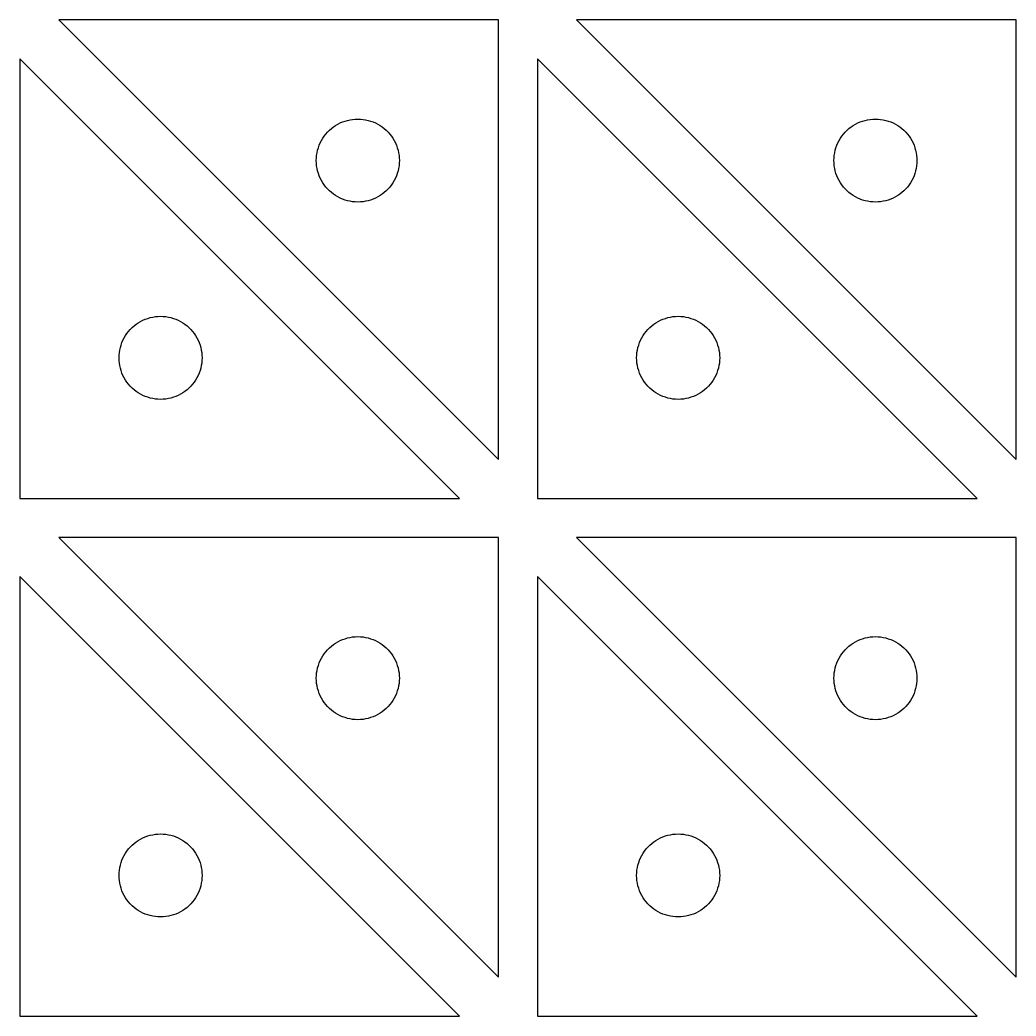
# Model space of a CAD drawing. Extents: x 0 to 77.5, y 0 to 77.5.
# Drawn here: x 26.5 to 77.5, y 26.5 to 77.5 of the extents above; entities that cross this region are included whole.
import ezdxf

# ---------------------------------------------------------------- set-up
doc = ezdxf.new("R2010")
doc.units = 0
doc.layers.get('0').update_dxf_attribs({"color": 1})

msp = doc.modelspace()

# ---------------------------------------------------------------- linework, layer by layer
at = {"color": 1}
for p, q in [((51, 77.5), (28.5, 77.5)), ((28.5, 77.5), (51, 55)), ((51, 55), (51, 77.5)), ((77.5, 77.5), (55, 77.5)), ((55, 77.5), (77.5, 55)), ((77.5, 55), (77.5, 77.5)), ((26.5, 75.5), (26.5, 53)), ((49, 53), (26.5, 75.5)), ((53, 75.5), (53, 53)), ((75.5, 53), (53, 75.5)), ((43.5337, 72.4082), (43.6666, 72.4208)), ((43.6666, 72.4208), (43.8, 72.425)), ((43.8, 72.425), (43.9334, 72.4208)), ((43.9334, 72.4208), (44.0663, 72.4082)), ((70.0337, 72.4082), (70.1666, 72.4208)), ((70.1666, 72.4208), (70.3, 72.425)), ((70.3, 72.425), (70.4334, 72.4208)), ((70.4334, 72.4208), (70.5663, 72.4082)), ((42.3454, 71.8491), (42.4455, 71.9373)), ((42.4455, 71.9373), (42.551, 72.0192)), ((42.551, 72.0192), (42.6614, 72.0942)), ((42.6614, 72.0942), (42.7763, 72.1622)), ((42.7763, 72.1622), (42.8952, 72.2228)), ((42.8952, 72.2228), (43.0177, 72.2758)), ((43.0177, 72.2758), (43.1433, 72.321)), ((43.1433, 72.321), (43.2715, 72.3582)), ((43.2715, 72.3582), (43.4018, 72.3874)), ((43.4018, 72.3874), (43.5337, 72.4082)), ((44.0663, 72.4082), (44.1982, 72.3874)), ((44.1982, 72.3874), (44.3285, 72.3582)), ((44.3285, 72.3582), (44.4567, 72.321)), ((44.4567, 72.321), (44.5823, 72.2758)), ((44.5823, 72.2758), (44.7048, 72.2228)), ((44.7048, 72.2228), (44.8237, 72.1622)), ((44.8237, 72.1622), (44.9386, 72.0942)), ((44.9386, 72.0942), (45.0491, 72.0192)), ((45.0491, 72.0192), (45.1545, 71.9373)), ((45.1545, 71.9373), (45.2547, 71.8491)), ((68.8454, 71.8491), (68.9455, 71.9373)), ((68.9455, 71.9373), (69.051, 72.0192)), ((69.051, 72.0192), (69.1614, 72.0942)), ((69.1614, 72.0942), (69.2763, 72.1622)), ((69.2763, 72.1622), (69.3952, 72.2228)), ((69.3952, 72.2228), (69.5177, 72.2758)), ((69.5177, 72.2758), (69.6433, 72.321)), ((69.6433, 72.321), (69.7715, 72.3582)), ((69.7715, 72.3582), (69.9018, 72.3874)), ((69.9018, 72.3874), (70.0337, 72.4082)), ((70.5663, 72.4082), (70.6982, 72.3874)), ((70.6982, 72.3874), (70.8285, 72.3582)), ((70.8285, 72.3582), (70.9567, 72.321)), ((70.9567, 72.321), (71.0823, 72.2758)), ((71.0823, 72.2758), (71.2048, 72.2228)), ((71.2048, 72.2228), (71.3237, 72.1622)), ((71.3237, 72.1622), (71.4386, 72.0942)), ((71.4386, 72.0942), (71.5491, 72.0192)), ((71.5491, 72.0192), (71.6545, 71.9373)), ((71.6545, 71.9373), (71.7547, 71.8491)), ((41.9379, 71.3237), (42.0058, 71.4386)), ((42.0058, 71.4386), (42.0808, 71.5491)), ((42.0808, 71.5491), (42.1627, 71.6545)), ((42.1627, 71.6545), (42.2509, 71.7547)), ((42.2509, 71.7547), (42.3454, 71.8491)), ((45.2547, 71.8491), (45.3491, 71.7547)), ((45.3491, 71.7547), (45.4373, 71.6545)), ((45.4373, 71.6545), (45.5192, 71.5491)), ((45.5192, 71.5491), (45.5942, 71.4386)), ((45.5942, 71.4386), (45.6622, 71.3237)), ((68.4379, 71.3237), (68.5058, 71.4386)), ((68.5058, 71.4386), (68.5808, 71.5491)), ((68.5808, 71.5491), (68.6627, 71.6545)), ((68.6627, 71.6545), (68.7509, 71.7547)), ((68.7509, 71.7547), (68.8454, 71.8491)), ((71.7547, 71.8491), (71.8491, 71.7547)), ((71.8491, 71.7547), (71.9373, 71.6545)), ((71.9373, 71.6545), (72.0192, 71.5491)), ((72.0192, 71.5491), (72.0942, 71.4386)), ((72.0942, 71.4386), (72.1622, 71.3237)), ((41.7418, 70.8285), (41.779, 70.9567)), ((41.779, 70.9567), (41.8242, 71.0823)), ((41.8242, 71.0823), (41.8772, 71.2048)), ((41.8772, 71.2048), (41.9379, 71.3237)), ((45.6622, 71.3237), (45.7228, 71.2048)), ((45.7228, 71.2048), (45.7758, 71.0823)), ((45.7758, 71.0823), (45.821, 70.9567)), ((45.821, 70.9567), (45.8582, 70.8285)), ((68.2418, 70.8285), (68.279, 70.9567)), ((68.279, 70.9567), (68.3242, 71.0823)), ((68.3242, 71.0823), (68.3772, 71.2048)), ((68.3772, 71.2048), (68.4379, 71.3237)), ((72.1622, 71.3237), (72.2228, 71.2048)), ((72.2228, 71.2048), (72.2758, 71.0823)), ((72.2758, 71.0823), (72.321, 70.9567)), ((72.321, 70.9567), (72.3582, 70.8285)), ((41.675, 70.3), (41.6792, 70.4334)), ((41.6792, 70.4334), (41.6918, 70.5663)), ((41.6918, 70.5663), (41.7126, 70.6982)), ((41.7126, 70.6982), (41.7418, 70.8285)), ((45.8582, 70.8285), (45.8874, 70.6982)), ((45.8874, 70.6982), (45.9082, 70.5663)), ((45.9082, 70.5663), (45.9208, 70.4334)), ((45.9208, 70.4334), (45.925, 70.3)), ((68.175, 70.3), (68.1792, 70.4334)), ((68.1792, 70.4334), (68.1918, 70.5663)), ((68.1918, 70.5663), (68.2126, 70.6982)), ((68.2126, 70.6982), (68.2418, 70.8285)), ((72.3582, 70.8285), (72.3874, 70.6982)), ((72.3874, 70.6982), (72.4082, 70.5663)), ((72.4082, 70.5663), (72.4208, 70.4334)), ((72.4208, 70.4334), (72.425, 70.3)), ((41.6792, 70.1666), (41.675, 70.3)), ((41.6918, 70.0337), (41.6792, 70.1666)), ((41.7126, 69.9018), (41.6918, 70.0337)), ((41.7418, 69.7715), (41.7126, 69.9018)), ((45.8874, 69.9018), (45.8582, 69.7715)), ((45.9082, 70.0337), (45.8874, 69.9018)), ((45.9208, 70.1666), (45.9082, 70.0337)), ((45.925, 70.3), (45.9208, 70.1666)), ((68.1792, 70.1666), (68.175, 70.3)), ((68.1918, 70.0337), (68.1792, 70.1666)), ((68.2126, 69.9018), (68.1918, 70.0337)), ((68.2418, 69.7715), (68.2126, 69.9018)), ((72.3874, 69.9018), (72.3582, 69.7715)), ((72.4082, 70.0337), (72.3874, 69.9018)), ((72.4208, 70.1666), (72.4082, 70.0337)), ((72.425, 70.3), (72.4208, 70.1666)), ((41.779, 69.6433), (41.7418, 69.7715)), ((41.8242, 69.5177), (41.779, 69.6433)), ((41.8772, 69.3952), (41.8242, 69.5177)), ((41.9379, 69.2763), (41.8772, 69.3952)), ((45.7228, 69.3952), (45.6622, 69.2763)), ((45.7758, 69.5177), (45.7228, 69.3952)), ((45.821, 69.6433), (45.7758, 69.5177)), ((45.8582, 69.7715), (45.821, 69.6433)), ((68.279, 69.6433), (68.2418, 69.7715)), ((68.3242, 69.5177), (68.279, 69.6433)), ((68.3772, 69.3952), (68.3242, 69.5177)), ((68.4379, 69.2763), (68.3772, 69.3952)), ((72.2228, 69.3952), (72.1622, 69.2763)), ((72.2758, 69.5177), (72.2228, 69.3952)), ((72.321, 69.6433), (72.2758, 69.5177)), ((72.3582, 69.7715), (72.321, 69.6433)), ((42.0058, 69.1614), (41.9379, 69.2763)), ((42.0808, 69.051), (42.0058, 69.1614)), ((42.1627, 68.9455), (42.0808, 69.051)), ((42.2509, 68.8454), (42.1627, 68.9455)), ((45.4373, 68.9455), (45.3491, 68.8454)), ((45.5192, 69.051), (45.4373, 68.9455)), ((45.5942, 69.1614), (45.5192, 69.051)), ((45.6622, 69.2763), (45.5942, 69.1614)), ((68.5058, 69.1614), (68.4379, 69.2763)), ((68.5808, 69.051), (68.5058, 69.1614)), ((68.6627, 68.9455), (68.5808, 69.051)), ((68.7509, 68.8454), (68.6627, 68.9455)), ((71.9373, 68.9455), (71.8491, 68.8454)), ((72.0192, 69.051), (71.9373, 68.9455)), ((72.0942, 69.1614), (72.0192, 69.051)), ((72.1622, 69.2763), (72.0942, 69.1614)), ((42.3454, 68.7509), (42.2509, 68.8454)), ((42.4455, 68.6627), (42.3454, 68.7509)), ((42.551, 68.5808), (42.4455, 68.6627)), ((42.6614, 68.5058), (42.551, 68.5808)), ((42.7763, 68.4379), (42.6614, 68.5058)), ((42.8952, 68.3772), (42.7763, 68.4379)), ((43.0177, 68.3242), (42.8952, 68.3772)), ((44.7048, 68.3772), (44.5823, 68.3242)), ((44.8237, 68.4379), (44.7048, 68.3772)), ((44.9386, 68.5058), (44.8237, 68.4379)), ((45.0491, 68.5808), (44.9386, 68.5058)), ((45.1545, 68.6627), (45.0491, 68.5808)), ((45.2547, 68.7509), (45.1545, 68.6627)), ((45.3491, 68.8454), (45.2547, 68.7509)), ((68.8454, 68.7509), (68.7509, 68.8454)), ((68.9455, 68.6627), (68.8454, 68.7509)), ((69.051, 68.5808), (68.9455, 68.6627)), ((69.1614, 68.5058), (69.051, 68.5808)), ((69.2763, 68.4379), (69.1614, 68.5058)), ((69.3952, 68.3772), (69.2763, 68.4379)), ((69.5177, 68.3242), (69.3952, 68.3772)), ((71.2048, 68.3772), (71.0823, 68.3242)), ((71.3237, 68.4379), (71.2048, 68.3772)), ((71.4386, 68.5058), (71.3237, 68.4379)), ((71.5491, 68.5808), (71.4386, 68.5058)), ((71.6545, 68.6627), (71.5491, 68.5808)), ((71.7547, 68.7509), (71.6545, 68.6627)), ((71.8491, 68.8454), (71.7547, 68.7509)), ((43.1433, 68.279), (43.0177, 68.3242)), ((43.2715, 68.2418), (43.1433, 68.279)), ((43.4018, 68.2126), (43.2715, 68.2418)), ((43.5337, 68.1918), (43.4018, 68.2126)), ((43.6666, 68.1792), (43.5337, 68.1918)), ((43.8, 68.175), (43.6666, 68.1792)), ((43.9334, 68.1792), (43.8, 68.175)), ((44.0663, 68.1918), (43.9334, 68.1792)), ((44.1982, 68.2126), (44.0663, 68.1918)), ((44.3285, 68.2418), (44.1982, 68.2126)), ((44.4567, 68.279), (44.3285, 68.2418)), ((44.5823, 68.3242), (44.4567, 68.279)), ((69.6433, 68.279), (69.5177, 68.3242)), ((69.7715, 68.2418), (69.6433, 68.279)), ((69.9018, 68.2126), (69.7715, 68.2418)), ((70.0337, 68.1918), (69.9018, 68.2126)), ((70.1666, 68.1792), (70.0337, 68.1918)), ((70.3, 68.175), (70.1666, 68.1792)), ((70.4334, 68.1792), (70.3, 68.175)), ((70.5663, 68.1918), (70.4334, 68.1792)), ((70.6982, 68.2126), (70.5663, 68.1918)), ((70.8285, 68.2418), (70.6982, 68.2126)), ((70.9567, 68.279), (70.8285, 68.2418)), ((71.0823, 68.3242), (70.9567, 68.279)), ((32.9177, 62.1758), (33.0433, 62.221)), ((33.0433, 62.221), (33.1715, 62.2582)), ((33.1715, 62.2582), (33.3018, 62.2874)), ((33.3018, 62.2874), (33.4337, 62.3082)), ((33.4337, 62.3082), (33.5666, 62.3208)), ((33.5666, 62.3208), (33.7, 62.325)), ((33.7, 62.325), (33.8334, 62.3208)), ((33.8334, 62.3208), (33.9663, 62.3082)), ((33.9663, 62.3082), (34.0982, 62.2874)), ((34.0982, 62.2874), (34.2285, 62.2582)), ((34.2285, 62.2582), (34.3567, 62.221)), ((34.3567, 62.221), (34.4823, 62.1758)), ((59.4177, 62.1758), (59.5433, 62.221)), ((59.5433, 62.221), (59.6715, 62.2582)), ((59.6715, 62.2582), (59.8018, 62.2874)), ((59.8018, 62.2874), (59.9337, 62.3082)), ((59.9337, 62.3082), (60.0666, 62.3208)), ((60.0666, 62.3208), (60.2, 62.325)), ((60.2, 62.325), (60.3334, 62.3208)), ((60.3334, 62.3208), (60.4663, 62.3082)), ((60.4663, 62.3082), (60.5982, 62.2874)), ((60.5982, 62.2874), (60.7285, 62.2582)), ((60.7285, 62.2582), (60.8567, 62.221)), ((60.8567, 62.221), (60.9823, 62.1758)), ((32.1509, 61.6546), (32.2453, 61.7491)), ((32.2453, 61.7491), (32.3455, 61.8373)), ((32.3455, 61.8373), (32.4509, 61.9192)), ((32.4509, 61.9192), (32.5614, 61.9942)), ((32.5614, 61.9942), (32.6763, 62.0621)), ((32.6763, 62.0621), (32.7952, 62.1228)), ((32.7952, 62.1228), (32.9177, 62.1758)), ((34.4823, 62.1758), (34.6048, 62.1228)), ((34.6048, 62.1228), (34.7237, 62.0621)), ((34.7237, 62.0621), (34.8386, 61.9942)), ((34.8386, 61.9942), (34.949, 61.9192)), ((34.949, 61.9192), (35.0545, 61.8373)), ((35.0545, 61.8373), (35.1546, 61.7491)), ((35.1546, 61.7491), (35.2491, 61.6546)), ((58.6509, 61.6546), (58.7453, 61.7491)), ((58.7453, 61.7491), (58.8455, 61.8373)), ((58.8455, 61.8373), (58.9509, 61.9192)), ((58.9509, 61.9192), (59.0614, 61.9942)), ((59.0614, 61.9942), (59.1763, 62.0621)), ((59.1763, 62.0621), (59.2952, 62.1228)), ((59.2952, 62.1228), (59.4177, 62.1758)), ((60.9823, 62.1758), (61.1048, 62.1228)), ((61.1048, 62.1228), (61.2237, 62.0621)), ((61.2237, 62.0621), (61.3386, 61.9942)), ((61.3386, 61.9942), (61.449, 61.9192)), ((61.449, 61.9192), (61.5545, 61.8373)), ((61.5545, 61.8373), (61.6546, 61.7491)), ((61.6546, 61.7491), (61.7491, 61.6546)), ((31.7772, 61.1048), (31.8378, 61.2237)), ((31.8378, 61.2237), (31.9058, 61.3386)), ((31.9058, 61.3386), (31.9808, 61.449)), ((31.9808, 61.449), (32.0627, 61.5545)), ((32.0627, 61.5545), (32.1509, 61.6546)), ((35.2491, 61.6546), (35.3373, 61.5545)), ((35.3373, 61.5545), (35.4192, 61.449)), ((35.4192, 61.449), (35.4942, 61.3386)), ((35.4942, 61.3386), (35.5621, 61.2237)), ((35.5621, 61.2237), (35.6228, 61.1048)), ((58.2772, 61.1048), (58.3378, 61.2237)), ((58.3378, 61.2237), (58.4058, 61.3386)), ((58.4058, 61.3386), (58.4808, 61.449)), ((58.4808, 61.449), (58.5627, 61.5545)), ((58.5627, 61.5545), (58.6509, 61.6546)), ((61.7491, 61.6546), (61.8373, 61.5545)), ((61.8373, 61.5545), (61.9192, 61.449)), ((61.9192, 61.449), (61.9942, 61.3386)), ((61.9942, 61.3386), (62.0621, 61.2237)), ((62.0621, 61.2237), (62.1228, 61.1048)), ((31.6126, 60.5982), (31.6418, 60.7285)), ((31.6418, 60.7285), (31.679, 60.8567)), ((31.679, 60.8567), (31.7242, 60.9823)), ((31.7242, 60.9823), (31.7772, 61.1048)), ((35.6228, 61.1048), (35.6758, 60.9823)), ((35.6758, 60.9823), (35.721, 60.8567)), ((35.721, 60.8567), (35.7582, 60.7285)), ((35.7582, 60.7285), (35.7874, 60.5982)), ((58.1126, 60.5982), (58.1418, 60.7285)), ((58.1418, 60.7285), (58.179, 60.8567)), ((58.179, 60.8567), (58.2242, 60.9823)), ((58.2242, 60.9823), (58.2772, 61.1048)), ((62.1228, 61.1048), (62.1758, 60.9823)), ((62.1758, 60.9823), (62.221, 60.8567)), ((62.221, 60.8567), (62.2582, 60.7285)), ((62.2582, 60.7285), (62.2874, 60.5982)), ((31.575, 60.2), (31.5792, 60.3334)), ((31.5792, 60.0666), (31.575, 60.2)), ((31.5792, 60.3334), (31.5918, 60.4663)), ((31.5918, 60.4663), (31.6126, 60.5982)), ((35.7874, 60.5982), (35.8082, 60.4663)), ((35.8082, 60.4663), (35.8208, 60.3334)), ((35.8208, 60.3334), (35.825, 60.2)), ((35.825, 60.2), (35.8208, 60.0666)), ((58.075, 60.2), (58.0792, 60.3334)), ((58.0792, 60.0666), (58.075, 60.2)), ((58.0792, 60.3334), (58.0918, 60.4663)), ((58.0918, 60.4663), (58.1126, 60.5982)), ((62.2874, 60.5982), (62.3082, 60.4663)), ((62.3082, 60.4663), (62.3208, 60.3334)), ((62.3208, 60.3334), (62.325, 60.2)), ((62.325, 60.2), (62.3208, 60.0666)), ((31.5918, 59.9337), (31.5792, 60.0666)), ((31.6126, 59.8018), (31.5918, 59.9337)), ((31.6418, 59.6715), (31.6126, 59.8018)), ((31.679, 59.5433), (31.6418, 59.6715)), ((35.7582, 59.6715), (35.721, 59.5433)), ((35.7874, 59.8018), (35.7582, 59.6715)), ((35.8082, 59.9337), (35.7874, 59.8018)), ((35.8208, 60.0666), (35.8082, 59.9337)), ((58.0918, 59.9337), (58.0792, 60.0666)), ((58.1126, 59.8018), (58.0918, 59.9337)), ((58.1418, 59.6715), (58.1126, 59.8018)), ((58.179, 59.5433), (58.1418, 59.6715)), ((62.2582, 59.6715), (62.221, 59.5433)), ((62.2874, 59.8018), (62.2582, 59.6715)), ((62.3082, 59.9337), (62.2874, 59.8018)), ((62.3208, 60.0666), (62.3082, 59.9337)), ((31.7242, 59.4177), (31.679, 59.5433)), ((31.7772, 59.2952), (31.7242, 59.4177)), ((31.8378, 59.1763), (31.7772, 59.2952)), ((31.9058, 59.0614), (31.8378, 59.1763)), ((35.5621, 59.1763), (35.4942, 59.0614)), ((35.6228, 59.2952), (35.5621, 59.1763)), ((35.6758, 59.4177), (35.6228, 59.2952)), ((35.721, 59.5433), (35.6758, 59.4177)), ((58.2242, 59.4177), (58.179, 59.5433)), ((58.2772, 59.2952), (58.2242, 59.4177)), ((58.3378, 59.1763), (58.2772, 59.2952)), ((58.4058, 59.0614), (58.3378, 59.1763)), ((62.0621, 59.1763), (61.9942, 59.0614)), ((62.1228, 59.2952), (62.0621, 59.1763)), ((62.1758, 59.4177), (62.1228, 59.2952)), ((62.221, 59.5433), (62.1758, 59.4177)), ((31.9808, 58.9509), (31.9058, 59.0614)), ((32.0627, 58.8455), (31.9808, 58.9509)), ((32.1509, 58.7453), (32.0627, 58.8455)), ((32.2453, 58.6509), (32.1509, 58.7453)), ((32.3455, 58.5627), (32.2453, 58.6509)), ((35.1546, 58.6509), (35.0545, 58.5627)), ((35.2491, 58.7453), (35.1546, 58.6509)), ((35.3373, 58.8455), (35.2491, 58.7453)), ((35.4192, 58.9509), (35.3373, 58.8455)), ((35.4942, 59.0614), (35.4192, 58.9509)), ((58.4808, 58.9509), (58.4058, 59.0614)), ((58.5627, 58.8455), (58.4808, 58.9509)), ((58.6509, 58.7453), (58.5627, 58.8455)), ((58.7453, 58.6509), (58.6509, 58.7453)), ((58.8455, 58.5627), (58.7453, 58.6509)), ((61.6546, 58.6509), (61.5545, 58.5627)), ((61.7491, 58.7453), (61.6546, 58.6509)), ((61.8373, 58.8455), (61.7491, 58.7453)), ((61.9192, 58.9509), (61.8373, 58.8455)), ((61.9942, 59.0614), (61.9192, 58.9509)), ((32.4509, 58.4808), (32.3455, 58.5627)), ((32.5614, 58.4058), (32.4509, 58.4808)), ((32.6763, 58.3378), (32.5614, 58.4058)), ((32.7952, 58.2772), (32.6763, 58.3378)), ((32.9177, 58.2242), (32.7952, 58.2772)), ((33.0433, 58.179), (32.9177, 58.2242)), ((33.1715, 58.1418), (33.0433, 58.179)), ((33.3018, 58.1126), (33.1715, 58.1418)), ((34.2285, 58.1418), (34.0982, 58.1126)), ((34.3567, 58.179), (34.2285, 58.1418)), ((34.4823, 58.2242), (34.3567, 58.179)), ((34.6048, 58.2772), (34.4823, 58.2242)), ((34.7237, 58.3378), (34.6048, 58.2772)), ((34.8386, 58.4058), (34.7237, 58.3378)), ((34.949, 58.4808), (34.8386, 58.4058)), ((35.0545, 58.5627), (34.949, 58.4808)), ((58.9509, 58.4808), (58.8455, 58.5627)), ((59.0614, 58.4058), (58.9509, 58.4808)), ((59.1763, 58.3378), (59.0614, 58.4058)), ((59.2952, 58.2772), (59.1763, 58.3378)), ((59.4177, 58.2242), (59.2952, 58.2772)), ((59.5433, 58.179), (59.4177, 58.2242)), ((59.6715, 58.1418), (59.5433, 58.179)), ((59.8018, 58.1126), (59.6715, 58.1418)), ((60.7285, 58.1418), (60.5982, 58.1126)), ((60.8567, 58.179), (60.7285, 58.1418)), ((60.9823, 58.2242), (60.8567, 58.179)), ((61.1048, 58.2772), (60.9823, 58.2242)), ((61.2237, 58.3378), (61.1048, 58.2772)), ((61.3386, 58.4058), (61.2237, 58.3378)), ((61.449, 58.4808), (61.3386, 58.4058)), ((61.5545, 58.5627), (61.449, 58.4808)), ((33.4337, 58.0918), (33.3018, 58.1126)), ((33.5666, 58.0792), (33.4337, 58.0918)), ((33.7, 58.075), (33.5666, 58.0792)), ((33.8334, 58.0792), (33.7, 58.075)), ((33.9663, 58.0918), (33.8334, 58.0792)), ((34.0982, 58.1126), (33.9663, 58.0918)), ((59.9337, 58.0918), (59.8018, 58.1126)), ((60.0666, 58.0792), (59.9337, 58.0918)), ((60.2, 58.075), (60.0666, 58.0792)), ((60.3334, 58.0792), (60.2, 58.075)), ((60.4663, 58.0918), (60.3334, 58.0792)), ((60.5982, 58.1126), (60.4663, 58.0918)), ((26.5, 53), (49, 53)), ((53, 53), (75.5, 53)), ((51, 51), (28.5, 51)), ((28.5, 51), (51, 28.5)), ((51, 28.5), (51, 51)), ((77.5, 51), (55, 51)), ((55, 51), (77.5, 28.5)), ((77.5, 28.5), (77.5, 51)), ((26.5, 49), (26.5, 26.5)), ((49, 26.5), (26.5, 49)), ((53, 49), (53, 26.5)), ((75.5, 26.5), (53, 49)), ((43.4018, 45.8874), (43.5337, 45.9082)), ((43.5337, 45.9082), (43.6666, 45.9208)), ((43.6666, 45.9208), (43.8, 45.925)), ((43.8, 45.925), (43.9334, 45.9208)), ((43.9334, 45.9208), (44.0663, 45.9082)), ((44.0663, 45.9082), (44.1982, 45.8874)), ((69.9018, 45.8874), (70.0337, 45.9082)), ((70.0337, 45.9082), (70.1666, 45.9208)), ((70.1666, 45.9208), (70.3, 45.925)), ((70.3, 45.925), (70.4334, 45.9208)), ((70.4334, 45.9208), (70.5663, 45.9082)), ((70.5663, 45.9082), (70.6982, 45.8874)), ((42.3454, 45.3491), (42.4455, 45.4373)), ((42.4455, 45.4373), (42.551, 45.5192)), ((42.551, 45.5192), (42.6614, 45.5942)), ((42.6614, 45.5942), (42.7763, 45.6622)), ((42.7763, 45.6622), (42.8952, 45.7228)), ((42.8952, 45.7228), (43.0177, 45.7758)), ((43.0177, 45.7758), (43.1433, 45.821)), ((43.1433, 45.821), (43.2715, 45.8582)), ((43.2715, 45.8582), (43.4018, 45.8874)), ((44.1982, 45.8874), (44.3285, 45.8582)), ((44.3285, 45.8582), (44.4567, 45.821)), ((44.4567, 45.821), (44.5823, 45.7758)), ((44.5823, 45.7758), (44.7048, 45.7228)), ((44.7048, 45.7228), (44.8237, 45.6622)), ((44.8237, 45.6622), (44.9386, 45.5942)), ((44.9386, 45.5942), (45.0491, 45.5192)), ((45.0491, 45.5192), (45.1545, 45.4373)), ((45.1545, 45.4373), (45.2547, 45.3491)), ((68.8454, 45.3491), (68.9455, 45.4373)), ((68.9455, 45.4373), (69.051, 45.5192)), ((69.051, 45.5192), (69.1614, 45.5942)), ((69.1614, 45.5942), (69.2763, 45.6622)), ((69.2763, 45.6622), (69.3952, 45.7228)), ((69.3952, 45.7228), (69.5177, 45.7758)), ((69.5177, 45.7758), (69.6433, 45.821)), ((69.6433, 45.821), (69.7715, 45.8582)), ((69.7715, 45.8582), (69.9018, 45.8874)), ((70.6982, 45.8874), (70.8285, 45.8582)), ((70.8285, 45.8582), (70.9567, 45.821)), ((70.9567, 45.821), (71.0823, 45.7758)), ((71.0823, 45.7758), (71.2048, 45.7228)), ((71.2048, 45.7228), (71.3237, 45.6622)), ((71.3237, 45.6622), (71.4386, 45.5942)), ((71.4386, 45.5942), (71.5491, 45.5192)), ((71.5491, 45.5192), (71.6545, 45.4373)), ((71.6545, 45.4373), (71.7547, 45.3491)), ((41.9379, 44.8237), (42.0058, 44.9386)), ((42.0058, 44.9386), (42.0808, 45.0491)), ((42.0808, 45.0491), (42.1627, 45.1545)), ((42.1627, 45.1545), (42.2509, 45.2547)), ((42.2509, 45.2547), (42.3454, 45.3491)), ((45.2547, 45.3491), (45.3491, 45.2547)), ((45.3491, 45.2547), (45.4373, 45.1545)), ((45.4373, 45.1545), (45.5192, 45.0491)), ((45.5192, 45.0491), (45.5942, 44.9386)), ((45.5942, 44.9386), (45.6622, 44.8237)), ((68.4379, 44.8237), (68.5058, 44.9386)), ((68.5058, 44.9386), (68.5808, 45.0491)), ((68.5808, 45.0491), (68.6627, 45.1545)), ((68.6627, 45.1545), (68.7509, 45.2547)), ((68.7509, 45.2547), (68.8454, 45.3491)), ((71.7547, 45.3491), (71.8491, 45.2547)), ((71.8491, 45.2547), (71.9373, 45.1545)), ((71.9373, 45.1545), (72.0192, 45.0491)), ((72.0192, 45.0491), (72.0942, 44.9386)), ((72.0942, 44.9386), (72.1622, 44.8237)), ((41.7418, 44.3285), (41.779, 44.4567)), ((41.779, 44.4567), (41.8242, 44.5823)), ((41.8242, 44.5823), (41.8772, 44.7048)), ((41.8772, 44.7048), (41.9379, 44.8237)), ((45.6622, 44.8237), (45.7228, 44.7048)), ((45.7228, 44.7048), (45.7758, 44.5823)), ((45.7758, 44.5823), (45.821, 44.4567)), ((45.821, 44.4567), (45.8582, 44.3285)), ((68.2418, 44.3285), (68.279, 44.4567)), ((68.279, 44.4567), (68.3242, 44.5823)), ((68.3242, 44.5823), (68.3772, 44.7048)), ((68.3772, 44.7048), (68.4379, 44.8237)), ((72.1622, 44.8237), (72.2228, 44.7048)), ((72.2228, 44.7048), (72.2758, 44.5823)), ((72.2758, 44.5823), (72.321, 44.4567)), ((72.321, 44.4567), (72.3582, 44.3285)), ((41.675, 43.8), (41.6792, 43.9334)), ((41.6792, 43.9334), (41.6918, 44.0663)), ((41.6918, 44.0663), (41.7126, 44.1982)), ((41.7126, 44.1982), (41.7418, 44.3285)), ((45.8582, 44.3285), (45.8874, 44.1982)), ((45.8874, 44.1982), (45.9082, 44.0663)), ((45.9082, 44.0663), (45.9208, 43.9334)), ((45.9208, 43.9334), (45.925, 43.8)), ((68.175, 43.8), (68.1792, 43.9334)), ((68.1792, 43.9334), (68.1918, 44.0663)), ((68.1918, 44.0663), (68.2126, 44.1982)), ((68.2126, 44.1982), (68.2418, 44.3285)), ((72.3582, 44.3285), (72.3874, 44.1982)), ((72.3874, 44.1982), (72.4082, 44.0663)), ((72.4082, 44.0663), (72.4208, 43.9334)), ((72.4208, 43.9334), (72.425, 43.8)), ((41.6792, 43.6666), (41.675, 43.8)), ((41.6918, 43.5337), (41.6792, 43.6666)), ((41.7126, 43.4018), (41.6918, 43.5337)), ((41.7418, 43.2715), (41.7126, 43.4018)), ((45.8874, 43.4018), (45.8582, 43.2715)), ((45.9082, 43.5337), (45.8874, 43.4018)), ((45.9208, 43.6666), (45.9082, 43.5337)), ((45.925, 43.8), (45.9208, 43.6666)), ((68.1792, 43.6666), (68.175, 43.8)), ((68.1918, 43.5337), (68.1792, 43.6666)), ((68.2126, 43.4018), (68.1918, 43.5337)), ((68.2418, 43.2715), (68.2126, 43.4018)), ((72.3874, 43.4018), (72.3582, 43.2715)), ((72.4082, 43.5337), (72.3874, 43.4018)), ((72.4208, 43.6666), (72.4082, 43.5337)), ((72.425, 43.8), (72.4208, 43.6666)), ((41.779, 43.1433), (41.7418, 43.2715)), ((41.8242, 43.0177), (41.779, 43.1433)), ((41.8772, 42.8952), (41.8242, 43.0177)), ((41.9379, 42.7763), (41.8772, 42.8952)), ((45.7228, 42.8952), (45.6622, 42.7763)), ((45.7758, 43.0177), (45.7228, 42.8952)), ((45.821, 43.1433), (45.7758, 43.0177)), ((45.8582, 43.2715), (45.821, 43.1433)), ((68.279, 43.1433), (68.2418, 43.2715)), ((68.3242, 43.0177), (68.279, 43.1433)), ((68.3772, 42.8952), (68.3242, 43.0177)), ((68.4379, 42.7763), (68.3772, 42.8952)), ((72.2228, 42.8952), (72.1622, 42.7763)), ((72.2758, 43.0177), (72.2228, 42.8952)), ((72.321, 43.1433), (72.2758, 43.0177)), ((72.3582, 43.2715), (72.321, 43.1433)), ((42.0058, 42.6614), (41.9379, 42.7763)), ((42.0808, 42.551), (42.0058, 42.6614)), ((42.1627, 42.4455), (42.0808, 42.551)), ((42.2509, 42.3454), (42.1627, 42.4455)), ((42.3454, 42.2509), (42.2509, 42.3454)), ((45.3491, 42.3454), (45.2547, 42.2509)), ((45.4373, 42.4455), (45.3491, 42.3454)), ((45.5192, 42.551), (45.4373, 42.4455)), ((45.5942, 42.6614), (45.5192, 42.551)), ((45.6622, 42.7763), (45.5942, 42.6614)), ((68.5058, 42.6614), (68.4379, 42.7763)), ((68.5808, 42.551), (68.5058, 42.6614)), ((68.6627, 42.4455), (68.5808, 42.551)), ((68.7509, 42.3454), (68.6627, 42.4455)), ((68.8454, 42.2509), (68.7509, 42.3454)), ((71.8491, 42.3454), (71.7547, 42.2509)), ((71.9373, 42.4455), (71.8491, 42.3454)), ((72.0192, 42.551), (71.9373, 42.4455)), ((72.0942, 42.6614), (72.0192, 42.551)), ((72.1622, 42.7763), (72.0942, 42.6614)), ((42.4455, 42.1627), (42.3454, 42.2509)), ((42.551, 42.0808), (42.4455, 42.1627)), ((42.6614, 42.0058), (42.551, 42.0808)), ((42.7763, 41.9379), (42.6614, 42.0058)), ((42.8952, 41.8772), (42.7763, 41.9379)), ((43.0177, 41.8242), (42.8952, 41.8772)), ((43.1433, 41.779), (43.0177, 41.8242)), ((44.5823, 41.8242), (44.4567, 41.779)), ((44.7048, 41.8772), (44.5823, 41.8242)), ((44.8237, 41.9379), (44.7048, 41.8772)), ((44.9386, 42.0058), (44.8237, 41.9379)), ((45.0491, 42.0808), (44.9386, 42.0058)), ((45.1545, 42.1627), (45.0491, 42.0808)), ((45.2547, 42.2509), (45.1545, 42.1627)), ((68.9455, 42.1627), (68.8454, 42.2509)), ((69.051, 42.0808), (68.9455, 42.1627)), ((69.1614, 42.0058), (69.051, 42.0808)), ((69.2763, 41.9379), (69.1614, 42.0058)), ((69.3952, 41.8772), (69.2763, 41.9379)), ((69.5177, 41.8242), (69.3952, 41.8772)), ((69.6433, 41.779), (69.5177, 41.8242)), ((71.0823, 41.8242), (70.9567, 41.779)), ((71.2048, 41.8772), (71.0823, 41.8242)), ((71.3237, 41.9379), (71.2048, 41.8772)), ((71.4386, 42.0058), (71.3237, 41.9379)), ((71.5491, 42.0808), (71.4386, 42.0058)), ((71.6545, 42.1627), (71.5491, 42.0808)), ((71.7547, 42.2509), (71.6545, 42.1627)), ((43.2715, 41.7418), (43.1433, 41.779)), ((43.4018, 41.7126), (43.2715, 41.7418)), ((43.5337, 41.6918), (43.4018, 41.7126)), ((43.6666, 41.6792), (43.5337, 41.6918)), ((43.8, 41.675), (43.6666, 41.6792)), ((43.9334, 41.6792), (43.8, 41.675)), ((44.0663, 41.6918), (43.9334, 41.6792)), ((44.1982, 41.7126), (44.0663, 41.6918)), ((44.3285, 41.7418), (44.1982, 41.7126)), ((44.4567, 41.779), (44.3285, 41.7418)), ((69.7715, 41.7418), (69.6433, 41.779)), ((69.9018, 41.7126), (69.7715, 41.7418)), ((70.0337, 41.6918), (69.9018, 41.7126)), ((70.1666, 41.6792), (70.0337, 41.6918)), ((70.3, 41.675), (70.1666, 41.6792)), ((70.4334, 41.6792), (70.3, 41.675)), ((70.5663, 41.6918), (70.4334, 41.6792)), ((70.6982, 41.7126), (70.5663, 41.6918)), ((70.8285, 41.7418), (70.6982, 41.7126)), ((70.9567, 41.779), (70.8285, 41.7418)), ((32.9177, 35.6758), (33.0433, 35.721)), ((33.0433, 35.721), (33.1715, 35.7582)), ((33.1715, 35.7582), (33.3018, 35.7874)), ((33.3018, 35.7874), (33.4337, 35.8082)), ((33.4337, 35.8082), (33.5666, 35.8208)), ((33.5666, 35.8208), (33.7, 35.825)), ((33.7, 35.825), (33.8334, 35.8208)), ((33.8334, 35.8208), (33.9663, 35.8082)), ((33.9663, 35.8082), (34.0982, 35.7874)), ((34.0982, 35.7874), (34.2285, 35.7582)), ((34.2285, 35.7582), (34.3567, 35.721)), ((34.3567, 35.721), (34.4823, 35.6758)), ((59.4177, 35.6758), (59.5433, 35.721)), ((59.5433, 35.721), (59.6715, 35.7582)), ((59.6715, 35.7582), (59.8018, 35.7874)), ((59.8018, 35.7874), (59.9337, 35.8082)), ((59.9337, 35.8082), (60.0666, 35.8208)), ((60.0666, 35.8208), (60.2, 35.825)), ((60.2, 35.825), (60.3334, 35.8208)), ((60.3334, 35.8208), (60.4663, 35.8082)), ((60.4663, 35.8082), (60.5982, 35.7874)), ((60.5982, 35.7874), (60.7285, 35.7582)), ((60.7285, 35.7582), (60.8567, 35.721)), ((60.8567, 35.721), (60.9823, 35.6758)), ((32.1509, 35.1546), (32.2453, 35.2491)), ((32.2453, 35.2491), (32.3455, 35.3373)), ((32.3455, 35.3373), (32.4509, 35.4192)), ((32.4509, 35.4192), (32.5614, 35.4942)), ((32.5614, 35.4942), (32.6763, 35.5621)), ((32.6763, 35.5621), (32.7952, 35.6228)), ((32.7952, 35.6228), (32.9177, 35.6758)), ((34.4823, 35.6758), (34.6048, 35.6228)), ((34.6048, 35.6228), (34.7237, 35.5621)), ((34.7237, 35.5621), (34.8386, 35.4942)), ((34.8386, 35.4942), (34.949, 35.4192)), ((34.949, 35.4192), (35.0545, 35.3373)), ((35.0545, 35.3373), (35.1546, 35.2491)), ((35.1546, 35.2491), (35.2491, 35.1546)), ((58.6509, 35.1546), (58.7453, 35.2491)), ((58.7453, 35.2491), (58.8455, 35.3373)), ((58.8455, 35.3373), (58.9509, 35.4192)), ((58.9509, 35.4192), (59.0614, 35.4942)), ((59.0614, 35.4942), (59.1763, 35.5621)), ((59.1763, 35.5621), (59.2952, 35.6228)), ((59.2952, 35.6228), (59.4177, 35.6758)), ((60.9823, 35.6758), (61.1048, 35.6228)), ((61.1048, 35.6228), (61.2237, 35.5621)), ((61.2237, 35.5621), (61.3386, 35.4942)), ((61.3386, 35.4942), (61.449, 35.4192)), ((61.449, 35.4192), (61.5545, 35.3373)), ((61.5545, 35.3373), (61.6546, 35.2491)), ((61.6546, 35.2491), (61.7491, 35.1546)), ((31.7772, 34.6048), (31.8378, 34.7237)), ((31.8378, 34.7237), (31.9058, 34.8386)), ((31.9058, 34.8386), (31.9808, 34.949)), ((31.9808, 34.949), (32.0627, 35.0545)), ((32.0627, 35.0545), (32.1509, 35.1546)), ((35.2491, 35.1546), (35.3373, 35.0545)), ((35.3373, 35.0545), (35.4192, 34.949)), ((35.4192, 34.949), (35.4942, 34.8386)), ((35.4942, 34.8386), (35.5621, 34.7237)), ((35.5621, 34.7237), (35.6228, 34.6048)), ((58.2772, 34.6048), (58.3378, 34.7237)), ((58.3378, 34.7237), (58.4058, 34.8386)), ((58.4058, 34.8386), (58.4808, 34.949)), ((58.4808, 34.949), (58.5627, 35.0545)), ((58.5627, 35.0545), (58.6509, 35.1546)), ((61.7491, 35.1546), (61.8373, 35.0545)), ((61.8373, 35.0545), (61.9192, 34.949)), ((61.9192, 34.949), (61.9942, 34.8386)), ((61.9942, 34.8386), (62.0621, 34.7237)), ((62.0621, 34.7237), (62.1228, 34.6048)), ((31.6126, 34.0982), (31.6418, 34.2285)), ((31.6418, 34.2285), (31.679, 34.3567)), ((31.679, 34.3567), (31.7242, 34.4823)), ((31.7242, 34.4823), (31.7772, 34.6048)), ((35.6228, 34.6048), (35.6758, 34.4823)), ((35.6758, 34.4823), (35.721, 34.3567)), ((35.721, 34.3567), (35.7582, 34.2285)), ((35.7582, 34.2285), (35.7874, 34.0982)), ((58.1126, 34.0982), (58.1418, 34.2285)), ((58.1418, 34.2285), (58.179, 34.3567)), ((58.179, 34.3567), (58.2242, 34.4823)), ((58.2242, 34.4823), (58.2772, 34.6048)), ((62.1228, 34.6048), (62.1758, 34.4823)), ((62.1758, 34.4823), (62.221, 34.3567)), ((62.221, 34.3567), (62.2582, 34.2285)), ((62.2582, 34.2285), (62.2874, 34.0982)), ((31.575, 33.7), (31.5792, 33.8334)), ((31.5792, 33.5666), (31.575, 33.7)), ((31.5792, 33.8334), (31.5918, 33.9663)), ((31.5918, 33.9663), (31.6126, 34.0982)), ((35.7874, 34.0982), (35.8082, 33.9663)), ((35.8082, 33.9663), (35.8208, 33.8334)), ((35.8208, 33.8334), (35.825, 33.7)), ((35.825, 33.7), (35.8208, 33.5666)), ((58.075, 33.7), (58.0792, 33.8334)), ((58.0792, 33.5666), (58.075, 33.7)), ((58.0792, 33.8334), (58.0918, 33.9663)), ((58.0918, 33.9663), (58.1126, 34.0982)), ((62.2874, 34.0982), (62.3082, 33.9663)), ((62.3082, 33.9663), (62.3208, 33.8334)), ((62.3208, 33.8334), (62.325, 33.7)), ((62.325, 33.7), (62.3208, 33.5666)), ((31.5918, 33.4337), (31.5792, 33.5666)), ((31.6126, 33.3018), (31.5918, 33.4337)), ((31.6418, 33.1715), (31.6126, 33.3018)), ((31.679, 33.0433), (31.6418, 33.1715)), ((35.7582, 33.1715), (35.721, 33.0433)), ((35.7874, 33.3018), (35.7582, 33.1715)), ((35.8082, 33.4337), (35.7874, 33.3018)), ((35.8208, 33.5666), (35.8082, 33.4337)), ((58.0918, 33.4337), (58.0792, 33.5666)), ((58.1126, 33.3018), (58.0918, 33.4337)), ((58.1418, 33.1715), (58.1126, 33.3018)), ((58.179, 33.0433), (58.1418, 33.1715)), ((62.2582, 33.1715), (62.221, 33.0433)), ((62.2874, 33.3018), (62.2582, 33.1715)), ((62.3082, 33.4337), (62.2874, 33.3018)), ((62.3208, 33.5666), (62.3082, 33.4337)), ((31.7242, 32.9177), (31.679, 33.0433)), ((31.7772, 32.7952), (31.7242, 32.9177)), ((31.8378, 32.6763), (31.7772, 32.7952)), ((31.9058, 32.5614), (31.8378, 32.6763)), ((35.5621, 32.6763), (35.4942, 32.5614)), ((35.6228, 32.7952), (35.5621, 32.6763)), ((35.6758, 32.9177), (35.6228, 32.7952)), ((35.721, 33.0433), (35.6758, 32.9177)), ((58.2242, 32.9177), (58.179, 33.0433)), ((58.2772, 32.7952), (58.2242, 32.9177)), ((58.3378, 32.6763), (58.2772, 32.7952)), ((58.4058, 32.5614), (58.3378, 32.6763)), ((62.0621, 32.6763), (61.9942, 32.5614)), ((62.1228, 32.7952), (62.0621, 32.6763)), ((62.1758, 32.9177), (62.1228, 32.7952)), ((62.221, 33.0433), (62.1758, 32.9177)), ((31.9808, 32.4509), (31.9058, 32.5614)), ((32.0627, 32.3455), (31.9808, 32.4509)), ((32.1509, 32.2453), (32.0627, 32.3455)), ((32.2453, 32.1509), (32.1509, 32.2453)), ((32.3455, 32.0627), (32.2453, 32.1509)), ((35.1546, 32.1509), (35.0545, 32.0627)), ((35.2491, 32.2453), (35.1546, 32.1509)), ((35.3373, 32.3455), (35.2491, 32.2453)), ((35.4192, 32.4509), (35.3373, 32.3455)), ((35.4942, 32.5614), (35.4192, 32.4509)), ((58.4808, 32.4509), (58.4058, 32.5614)), ((58.5627, 32.3455), (58.4808, 32.4509)), ((58.6509, 32.2453), (58.5627, 32.3455)), ((58.7453, 32.1509), (58.6509, 32.2453)), ((58.8455, 32.0627), (58.7453, 32.1509)), ((61.6546, 32.1509), (61.5545, 32.0627)), ((61.7491, 32.2453), (61.6546, 32.1509)), ((61.8373, 32.3455), (61.7491, 32.2453)), ((61.9192, 32.4509), (61.8373, 32.3455)), ((61.9942, 32.5614), (61.9192, 32.4509)), ((32.4509, 31.9808), (32.3455, 32.0627)), ((32.5614, 31.9058), (32.4509, 31.9808)), ((32.6763, 31.8378), (32.5614, 31.9058)), ((32.7952, 31.7772), (32.6763, 31.8378)), ((32.9177, 31.7242), (32.7952, 31.7772)), ((33.0433, 31.679), (32.9177, 31.7242)), ((33.1715, 31.6418), (33.0433, 31.679)), ((33.3018, 31.6126), (33.1715, 31.6418)), ((34.2285, 31.6418), (34.0982, 31.6126)), ((34.3567, 31.679), (34.2285, 31.6418)), ((34.4823, 31.7242), (34.3567, 31.679)), ((34.6048, 31.7772), (34.4823, 31.7242)), ((34.7237, 31.8378), (34.6048, 31.7772)), ((34.8386, 31.9058), (34.7237, 31.8378)), ((34.949, 31.9808), (34.8386, 31.9058)), ((35.0545, 32.0627), (34.949, 31.9808)), ((58.9509, 31.9808), (58.8455, 32.0627)), ((59.0614, 31.9058), (58.9509, 31.9808)), ((59.1763, 31.8378), (59.0614, 31.9058)), ((59.2952, 31.7772), (59.1763, 31.8378)), ((59.4177, 31.7242), (59.2952, 31.7772)), ((59.5433, 31.679), (59.4177, 31.7242)), ((59.6715, 31.6418), (59.5433, 31.679)), ((59.8018, 31.6126), (59.6715, 31.6418)), ((60.7285, 31.6418), (60.5982, 31.6126)), ((60.8567, 31.679), (60.7285, 31.6418)), ((60.9823, 31.7242), (60.8567, 31.679)), ((61.1048, 31.7772), (60.9823, 31.7242)), ((61.2237, 31.8378), (61.1048, 31.7772)), ((61.3386, 31.9058), (61.2237, 31.8378)), ((61.449, 31.9808), (61.3386, 31.9058)), ((61.5545, 32.0627), (61.449, 31.9808)), ((33.4337, 31.5918), (33.3018, 31.6126)), ((33.5666, 31.5792), (33.4337, 31.5918)), ((33.7, 31.575), (33.5666, 31.5792)), ((33.8334, 31.5792), (33.7, 31.575)), ((33.9663, 31.5918), (33.8334, 31.5792)), ((34.0982, 31.6126), (33.9663, 31.5918)), ((59.9337, 31.5918), (59.8018, 31.6126)), ((60.0666, 31.5792), (59.9337, 31.5918)), ((60.2, 31.575), (60.0666, 31.5792)), ((60.3334, 31.5792), (60.2, 31.575)), ((60.4663, 31.5918), (60.3334, 31.5792)), ((60.5982, 31.6126), (60.4663, 31.5918)), ((26.5, 26.5), (49, 26.5)), ((53, 26.5), (75.5, 26.5))]:
    msp.add_line(p, q, dxfattribs=at)

doc.saveas('drawing.dxf')
